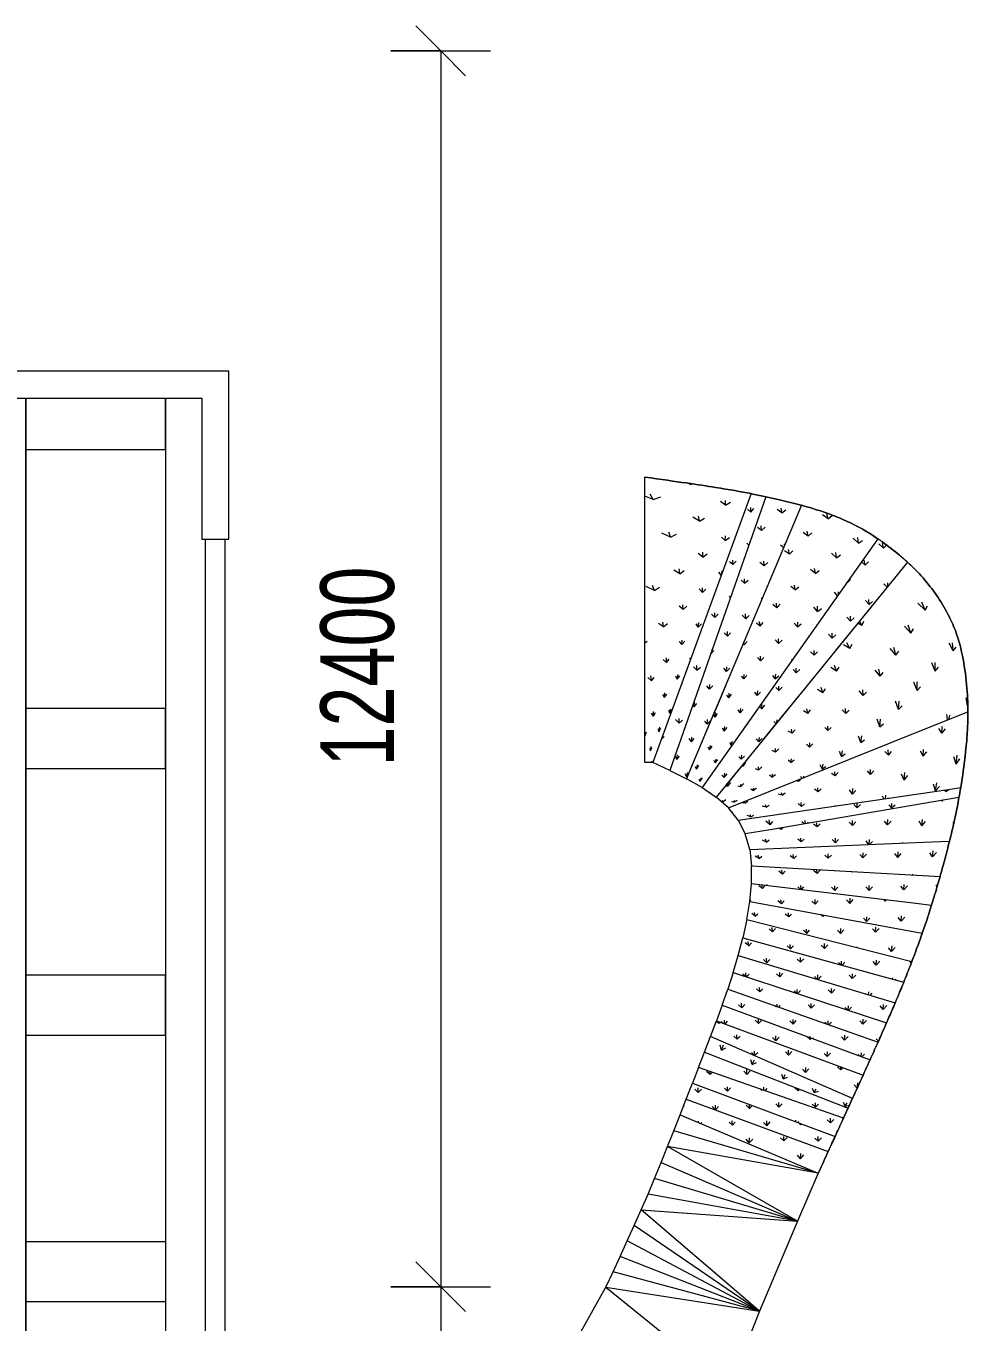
# Model space of a CAD drawing. Header units: millimetres. Extents: x 15878 to 679837, y -72324 to 391440.
# Drawn here: x 557390 to 566845, y 39402 to 52407 of the extents above; entities that cross this region are included whole.
import ezdxf

# ---------------------------------------------------------------- set-up
doc = ezdxf.new("R2010")
doc.units = ezdxf.units.MM
for name, color, linetype, lineweight in [('A-ANNO-DIMS', 211, 'Continuous', 5), ('A-ANNO-DIMS-500', 211, 'Continuous', 5), ('A-FLOR', 192, 'Continuous', 5), ('A-FLOR-PATT', 8, 'Continuous', 5), ('A-WALL', 113, 'Continuous', 5), ('Q-CASE', 31, 'Continuous', 5)]:
    doc.layers.add(name, color=color, linetype=linetype, lineweight=lineweight)
doc.styles.add('Arial', font='arial.ttf', dxfattribs={"width": 0.7, "height": 737.649701})
doc.dimstyles.new('Linear_-_1_5mm_Arial', dxfattribs={"dimscale": 304.8, "dimtxt": 750, "dimasz": 1.64042, "dimexe": 1.64042, "dimexo": 0.0625, "dimgap": 0.82021, "dimtad": 1, "dimdec": 0, "dimzin": 0, "dimdsep": 46, "dimtxsty": 'Arial', "dimblk1": 'OBLIQUE', "dimblk2": 'OBLIQUE', "dimsah": 1, "dimcen": 0.09, "dimadec": 0, "dimazin": 0, "dimtfac": 1, "dimtdec": 4, "dimtix": 1, "dimtmove": 0, "dimatfit": 3, "dimfxl": 1.64042, "dimfxlon": 1, "dimtvp": 1, "dimtolj": 1, "dimtzin": 0, "dimarcsym": 2})
doc.dimstyles.new('Linear_-_1_5mm_Arial_4', dxfattribs={"dimscale": 304.8, "dimtxt": 750, "dimasz": 1.64042, "dimexe": 1.64042, "dimexo": 0.0625, "dimgap": 0.82021, "dimtad": 1, "dimdec": 0, "dimzin": 0, "dimdsep": 46, "dimtxsty": 'Arial', "dimblk1": 'OBLIQUE', "dimblk2": 'OBLIQUE', "dimsah": 1, "dimcen": 0.09, "dimadec": 0, "dimazin": 0, "dimtfac": 1, "dimtdec": 4, "dimtix": 1, "dimtmove": 0, "dimatfit": 3, "dimfxl": 1.64042, "dimfxlon": 1, "dimtvp": 1, "dimtolj": 1, "dimtzin": 0, "dimarcsym": 2})

# ---------------------------------------------------------------- blocks, each defined once
blk = doc.blocks.new('DLN-Surface Channel-S1 - 300x150 _WD_-15637421-FOOTPRINT 1_F')
at = {"layer": 'Q-CASE'}
blk.add_line((-21540, 150), (11408, 150), dxfattribs=at)
blk = doc.blocks.new('FP_1211-FOOTPRINT 1_F')
at = {"layer": 'A-FLOR-PATT'}
for p, q in [((98642, 41566), (98644, 41568)), ((98791, 41403), (98791, 41419)), ((98811, 41394), (98822, 41406)), ((99129, 41377), (99096, 41408)), ((99129, 41377), (99127, 41421)), ((99129, 41377), (99159, 41409)), ((99299, 41201), (99268, 41236)), ((99299, 41201), (99301, 41252)), ((99299, 41201), (99333, 41239)), ((99646, 41220), (99613, 41252)), ((99646, 41220), (99646, 41266)), ((99646, 41220), (99678, 41254)), ((99812, 41040), (99782, 41076)), ((99812, 41040), (99816, 41094)), ((99812, 41040), (99848, 41081))]:
    blk.add_line(p, q, dxfattribs=at)
blk = doc.blocks.new('FP_1212-FOOTPRINT 1_F')
at = {"layer": 'A-FLOR-PATT'}
for p, q in [((98786, 41706), (98785, 41754)), ((98786, 41706), (98754, 41738)), ((98786, 41706), (98818, 41741)), ((98956, 41533), (98927, 41564)), ((98959, 41532), (98959, 41580)), ((98960, 41532), (98991, 41567)), ((99302, 41546), (99269, 41578)), ((99302, 41546), (99301, 41585)), ((99302, 41546), (99329, 41574)), ((99474, 41373), (99442, 41406)), ((99474, 41373), (99475, 41422)), ((99474, 41373), (99507, 41410)), ((99818, 41383), (99802, 41398)), ((99818, 41383), (99817, 41392)), ((99818, 41383), (99824, 41390)), ((99990, 41216), (99958, 41249)), ((99990, 41216), (99991, 41263)), ((99990, 41216), (100023, 41250))]:
    blk.add_line(p, q, dxfattribs=at)
blk = doc.blocks.new('FP_1213-FOOTPRINT 1_F')
at = {"layer": 'A-FLOR-PATT'}
for p, q in [((98905, 41885), (98871, 41916)), ((98905, 41885), (98903, 41916)), ((98905, 41885), (98926, 41908)), ((99081, 41719), (99049, 41750)), ((99081, 41719), (99080, 41764)), ((99081, 41719), (99112, 41752)), ((99423, 41728), (99412, 41739)), ((99423, 41728), (99423, 41735)), ((99423, 41728), (99428, 41733)), ((99596, 41558), (99564, 41591)), ((99596, 41558), (99597, 41606)), ((99596, 41558), (99629, 41593)), ((99764, 41412), (99765, 41429)), ((99787, 41404), (99797, 41416)), ((100113, 41400), (100082, 41433)), ((100113, 41400), (100115, 41449)), ((100113, 41400), (100147, 41436))]:
    blk.add_line(p, q, dxfattribs=at)
blk = doc.blocks.new('FP_1214-FOOTPRINT 1_F')
at = {"layer": 'A-FLOR-PATT'}
for p, q in [((99274, 41885), (99243, 41919)), ((99274, 41885), (99275, 41936)), ((99274, 41885), (99307, 41923)), ((99446, 41727), (99446, 41758)), ((99790, 41721), (99757, 41753)), ((99419, 41736), (99413, 41742)), ((99457, 41723), (99478, 41746)), ((99790, 41721), (99789, 41745)), ((99790, 41721), (99806, 41738)), ((99964, 41559), (99931, 41589)), ((99964, 41559), (99963, 41601)), ((99964, 41559), (99995, 41589))]:
    blk.add_line(p, q, dxfattribs=at)
blk = doc.blocks.new('FP_1215-FOOTPRINT 1_F')
at = {"layer": 'A-FLOR-PATT'}
for p, q in [((98995, 42398), (98971, 42417)), ((98995, 42398), (98993, 42415)), ((98995, 42398), (99007, 42410)), ((99177, 42242), (99144, 42272)), ((99177, 42242), (99174, 42284)), ((99177, 42242), (99207, 42271)), ((99354, 42077), (99321, 42108)), ((99354, 42077), (99352, 42121)), ((99354, 42077), (99384, 42108)), ((99694, 42082), (99661, 42113)), ((99694, 42082), (99694, 42129)), ((99694, 42082), (99726, 42116)), ((99864, 41906), (99833, 41940)), ((99864, 41906), (99866, 41956)), ((99864, 41906), (99898, 41943)), ((100217, 41932), (100185, 41965)), ((100217, 41932), (100219, 41961)), ((100217, 41932), (100237, 41954)), ((100382, 41748), (100352, 41783)), ((100382, 41748), (100387, 41803)), ((100382, 41748), (100389, 41756))]:
    blk.add_line(p, q, dxfattribs=at)
blk = doc.blocks.new('FP_1216-FOOTPRINT 1_F')
at = {"layer": 'A-FLOR-PATT'}
for p, q in [((99019, 42131), (99006, 42182)), ((99019, 42131), (99041, 42183)), ((99019, 42131), (99064, 42154)), ((99329, 41987), (99315, 42033)), ((99329, 41987), (99350, 42034)), ((99329, 41987), (99373, 42006)), ((99640, 41844), (99625, 41888)), ((99640, 41844), (99659, 41887)), ((99640, 41844), (99683, 41861)), ((99951, 41705), (99935, 41745)), ((99951, 41705), (99970, 41743)), ((99951, 41705), (99993, 41719)), ((100263, 41568), (100246, 41605)), ((100263, 41568), (100280, 41602)), ((100263, 41568), (100305, 41579))]:
    blk.add_line(p, q, dxfattribs=at)
blk = doc.blocks.new('FP_1217-FOOTPRINT 1_F')
at = {"layer": 'A-FLOR-PATT'}
for p, q in [((101271, 44725), (101260, 44741)), ((101271, 44725), (101301, 44747)), ((101271, 44725), (101277, 44743)), ((100381, 44562), (100382, 44609)), ((101067, 44607), (101068, 44608)), ((100381, 44562), (100348, 44596)), ((100381, 44562), (100415, 44595)), ((100725, 44561), (100698, 44592)), ((100725, 44561), (100731, 44605)), ((100725, 44561), (100762, 44592)), ((99509, 44390), (99466, 44429)), ((99509, 44390), (99497, 44443)), ((99509, 44390), (99535, 44426)), ((99849, 44401), (99828, 44420)), ((99864, 44403), (99860, 44434)), ((99886, 44407), (99895, 44419))]:
    blk.add_line(p, q, dxfattribs=at)
blk = doc.blocks.new('FP_1218-FOOTPRINT 1_F')
at = {"layer": 'A-FLOR-PATT'}
for p, q in [((98710, 47806), (98675, 47823)), ((98710, 47806), (98706, 47818)), ((98710, 47806), (98730, 47815)), ((98335, 47657), (98250, 47688)), ((98335, 47657), (98305, 47708)), ((98335, 47657), (98412, 47684)), ((99062, 47599), (99009, 47636)), ((99062, 47599), (99060, 47646)), ((99062, 47599), (99110, 47628)), ((98799, 47438), (98734, 47477)), ((98799, 47438), (98791, 47487)), ((98799, 47438), (98850, 47469)), ((98510, 47278), (98421, 47319)), ((98510, 47278), (98492, 47327)), ((98510, 47278), (98568, 47308)), ((99058, 47243), (99019, 47279)), ((99058, 47243), (99061, 47290)), ((99058, 47243), (99100, 47274)), ((98834, 47078), (98787, 47114)), ((98834, 47078), (98832, 47126)), ((98834, 47078), (98877, 47109)), ((98602, 46911), (98594, 46959)), ((98602, 46911), (98542, 46948)), ((98602, 46911), (98647, 46942)), ((99018, 46897), (98993, 46927)), ((99024, 46913), (99027, 46940)), ((98347, 46744), (98265, 46784)), ((98347, 46744), (98329, 46793)), ((98347, 46744), (98397, 46775)), ((98828, 46724), (98795, 46758)), ((98828, 46724), (98831, 46771)), ((98828, 46724), (98864, 46756)), ((98635, 46552), (98595, 46586)), ((98635, 46552), (98633, 46599)), ((98635, 46552), (98671, 46585)), ((98439, 46377), (98388, 46413)), ((98439, 46377), (98431, 46425)), ((98439, 46377), (98477, 46410)), ((98787, 46376), (98765, 46408)), ((98787, 46376), (98794, 46422)), ((98787, 46376), (98818, 46409)), ((98250, 46216), (98273, 46235)), ((98623, 46200), (98597, 46232)), ((98623, 46200), (98627, 46246)), ((98623, 46200), (98653, 46233)), ((98467, 46020), (98436, 46052)), ((98467, 46020), (98467, 46067)), ((98467, 46020), (98496, 46054)), ((98710, 46052), (98704, 46064)), ((98319, 45837), (98280, 45870)), ((98319, 45837), (98312, 45885)), ((98319, 45837), (98346, 45871)), ((98576, 45853), (98561, 45884)), ((98576, 45853), (98584, 45899)), ((98576, 45853), (98602, 45887)), ((98448, 45669), (98431, 45700)), ((98448, 45669), (98453, 45716)), ((98448, 45669), (98471, 45704)), ((98338, 45481), (98339, 45528)), ((98500, 45512), (98494, 45541)), ((98500, 45512), (98512, 45557)), ((98500, 45512), (98522, 45547)), ((98338, 45481), (98319, 45512)), ((98338, 45481), (98357, 45517)), ((98254, 45288), (98250, 45330)), ((98254, 45288), (98250, 45295)), ((98254, 45288), (98267, 45325)), ((98392, 45325), (98387, 45354)), ((98392, 45325), (98402, 45370)), ((98392, 45325), (98411, 45360)), ((98307, 45133), (98303, 45161)), ((98307, 45133), (98314, 45179)), ((98307, 45133), (98321, 45169)), ((98317, 45018), (98320, 45031)), ((98321, 45018), (98323, 45022))]:
    blk.add_line(p, q, dxfattribs=at)
blk = doc.blocks.new('FP_1219-FOOTPRINT 1_F')
at = {"layer": 'A-FLOR-PATT'}
for p, q in [((99313, 47530), (99281, 47558)), ((99313, 47530), (99314, 47575)), ((99313, 47530), (99346, 47566)), ((99296, 47198), (99275, 47217)), ((99307, 47231), (99307, 47233)), ((99133, 47002), (99100, 47032)), ((99133, 47002), (99133, 47048)), ((99133, 47002), (99166, 47036)), ((99111, 46671), (99097, 46684)), ((98954, 46472), (98920, 46505)), ((98954, 46472), (98954, 46519)), ((98954, 46472), (98987, 46506)), ((98926, 46144), (98920, 46150)), ((98774, 45942), (98740, 45977)), ((98774, 45942), (98774, 45990)), ((98774, 45942), (98808, 45974)), ((98617, 45797), (98626, 45804)), ((98596, 45410), (98560, 45448)), ((98596, 45410), (98595, 45459)), ((98596, 45410), (98630, 45441)), ((98420, 45255), (98446, 45278))]:
    blk.add_line(p, q, dxfattribs=at)
blk = doc.blocks.new('FP_1220-FOOTPRINT 1_F')
at = {"layer": 'A-FLOR-PATT'}
for p, q in [((99626, 47521), (99578, 47555)), ((99626, 47521), (99620, 47568)), ((99626, 47521), (99667, 47553)), ((99420, 47345), (99380, 47376)), ((99420, 47345), (99417, 47391)), ((99420, 47345), (99457, 47378)), ((99653, 47197), (99653, 47210)), ((99643, 47173), (99613, 47198)), ((99448, 46990), (99405, 47024)), ((99448, 46990), (99444, 47037)), ((99448, 46990), (99486, 47023)), ((99252, 46815), (99216, 46847)), ((99252, 46815), (99250, 46861)), ((99252, 46815), (99287, 46848)), ((99428, 46660), (99420, 46668)), ((99263, 46460), (99226, 46494)), ((99263, 46460), (99262, 46507)), ((99263, 46460), (99299, 46492)), ((99079, 46284), (99047, 46317)), ((99079, 46284), (99079, 46331)), ((99079, 46284), (99112, 46317)), ((98914, 46106), (98913, 46107)), ((98914, 46106), (98944, 46140)), ((98914, 46106), (98914, 46109)), ((99072, 45930), (99042, 45963)), ((99072, 45930), (99074, 45977)), ((99072, 45930), (99105, 45962)), ((98901, 45754), (98874, 45787)), ((98901, 45754), (98904, 45801)), ((98901, 45754), (98932, 45787)), ((98746, 45576), (98733, 45593)), ((98746, 45576), (98748, 45623)), ((98746, 45576), (98774, 45610)), ((98875, 45400), (98851, 45433)), ((98875, 45400), (98880, 45447)), ((98875, 45400), (98905, 45433)), ((98718, 45224), (98722, 45271)), ((98718, 45224), (98696, 45257)), ((98718, 45224), (98746, 45257)), ((98573, 45047), (98554, 45079)), ((98573, 45047), (98578, 45093)), ((98573, 45047), (98600, 45080)), ((98672, 44871), (98654, 44904)), ((98672, 44871), (98679, 44918)), ((98672, 44871), (98680, 44880))]:
    blk.add_line(p, q, dxfattribs=at)
blk = doc.blocks.new('FP_1221-FOOTPRINT 1_F')
at = {"layer": 'A-FLOR-PATT'}
for p, q in [((99037, 42399), (99018, 42418)), ((99051, 42394), (99050, 42433)), ((99057, 42392), (99082, 42420)), ((99392, 42398), (99359, 42431)), ((99392, 42398), (99391, 42446)), ((99392, 42398), (99424, 42433)), ((99566, 42225), (99565, 42273)), ((99566, 42225), (99533, 42258)), ((99566, 42225), (99598, 42260)), ((99910, 42237), (99881, 42266)), ((99910, 42237), (99910, 42255)), ((99910, 42237), (99923, 42251)), ((100082, 42066), (100050, 42098)), ((100082, 42066), (100083, 42113)), ((100082, 42066), (100115, 42100))]:
    blk.add_line(p, q, dxfattribs=at)
blk = doc.blocks.new('FP_1222-FOOTPRINT 1_F')
at = {"layer": 'A-FLOR-PATT'}
for p, q in [((99223, 42555), (99190, 42587)), ((99223, 42555), (99221, 42601)), ((99223, 42555), (99253, 42588)), ((99564, 42564), (99548, 42580)), ((99564, 42564), (99564, 42574)), ((99564, 42564), (99571, 42572)), ((99738, 42393), (99706, 42425)), ((99738, 42393), (99738, 42440)), ((99738, 42393), (99770, 42427)), ((99909, 42256), (99910, 42267)), ((100256, 42232), (100257, 42280)), ((100256, 42232), (100290, 42267)), ((99935, 42246), (99942, 42254)), ((100256, 42232), (100224, 42264)), ((100407, 42071), (100391, 42088)), ((100423, 42066), (100425, 42104)), ((100430, 42063), (100457, 42091))]:
    blk.add_line(p, q, dxfattribs=at)
blk = doc.blocks.new('FP_1223-FOOTPRINT 1_F')
at = {"layer": 'A-FLOR-PATT'}
for p, q in [((99094, 42740), (99098, 42744)), ((99404, 42715), (99371, 42746)), ((99404, 42715), (99402, 42760)), ((99404, 42715), (99434, 42747)), ((99579, 42569), (99578, 42591)), ((99596, 42563), (99610, 42578)), ((99921, 42552), (99889, 42585)), ((99921, 42552), (99921, 42600)), ((99921, 42552), (99954, 42587)), ((100077, 42393), (100060, 42411)), ((100091, 42388), (100092, 42426)), ((100098, 42386), (100124, 42413)), ((100440, 42391), (100409, 42425)), ((100440, 42391), (100443, 42441)), ((100440, 42391), (100475, 42428)), ((100598, 42219), (100574, 42246)), ((100606, 42236), (100608, 42262))]:
    blk.add_line(p, q, dxfattribs=at)
blk = doc.blocks.new('FP_1224-FOOTPRINT 1_F')
at = {"layer": 'A-FLOR-PATT'}
for p, q in [((99262, 42869), (99235, 42894)), ((99268, 42866), (99265, 42907)), ((99271, 42865), (99297, 42894)), ((99606, 42866), (99572, 42897)), ((99606, 42866), (99604, 42911)), ((99606, 42866), (99636, 42899)), ((99773, 42701), (99748, 42726)), ((99780, 42699), (99780, 42741)), ((99783, 42697), (99812, 42728)), ((100124, 42703), (100092, 42736)), ((100124, 42703), (100125, 42751)), ((100124, 42703), (100157, 42738)), ((100285, 42533), (100261, 42559)), ((100292, 42531), (100294, 42575)), ((100295, 42529), (100326, 42562)), ((100643, 42540), (100612, 42574)), ((100643, 42540), (100646, 42590)), ((100643, 42540), (100679, 42578))]:
    blk.add_line(p, q, dxfattribs=at)
blk = doc.blocks.new('FP_1225-FOOTPRINT 1_F')
at = {"layer": 'A-FLOR-PATT'}
for p, q in [((99293, 43176), (99259, 43207)), ((99293, 43176), (99289, 43220)), ((99293, 43176), (99322, 43207)), ((99474, 43007), (99472, 43053)), ((99814, 43013), (99812, 43059)), ((99474, 43007), (99441, 43039)), ((99474, 43007), (99504, 43040)), ((99814, 43013), (99781, 43045)), ((99814, 43013), (99845, 43046)), ((99982, 42840), (99954, 42870)), ((99986, 42839), (99987, 42886)), ((99988, 42838), (100019, 42872)), ((100333, 42849), (100301, 42882)), ((100333, 42849), (100334, 42897)), ((100333, 42849), (100367, 42884)), ((100470, 42692), (100465, 42699)), ((100497, 42684), (100500, 42716)), ((100511, 42680), (100531, 42702))]:
    blk.add_line(p, q, dxfattribs=at)
blk = doc.blocks.new('FP_1226-FOOTPRINT 1_F')
at = {"layer": 'A-FLOR-PATT'}
for p, q in [((99533, 43317), (99499, 43348)), ((99533, 43317), (99530, 43363)), ((99533, 43317), (99563, 43350)), ((99712, 43146), (99679, 43178)), ((99712, 43146), (99710, 43192)), ((99712, 43146), (99743, 43179)), ((100054, 43152), (100022, 43185)), ((100054, 43152), (100054, 43200)), ((100054, 43152), (100087, 43187)), ((100218, 42987), (100194, 43011)), ((100226, 42985), (100226, 43025)), ((100230, 42983), (100258, 43012)), ((100573, 42985), (100541, 43019)), ((100573, 42985), (100575, 43035)), ((100573, 42985), (100608, 43022)), ((100928, 43004), (100911, 43024)), ((100929, 43006), (100930, 43019)), ((100738, 42843), (100739, 42857)), ((100763, 42836), (100771, 42844))]:
    blk.add_line(p, q, dxfattribs=at)
blk = doc.blocks.new('FP_1227-FOOTPRINT 1_F')
at = {"layer": 'A-FLOR-PATT'}
for p, q in [((99359, 43474), (99323, 43502)), ((99359, 43474), (99352, 43512)), ((99359, 43474), (99386, 43500)), ((99695, 43467), (99660, 43496)), ((99695, 43467), (99691, 43508)), ((99695, 43467), (99724, 43496)), ((100040, 43471), (100015, 43492)), ((100040, 43471), (100039, 43488)), ((100040, 43471), (100053, 43485)), ((99875, 43302), (99842, 43334)), ((99875, 43302), (99873, 43346)), ((99875, 43302), (99905, 43333)), ((100216, 43302), (100184, 43335)), ((100216, 43302), (100217, 43350)), ((100216, 43302), (100249, 43337)), ((100566, 43315), (100534, 43348)), ((100566, 43315), (100568, 43364)), ((100566, 43315), (100601, 43351)), ((100383, 43158), (100383, 43166)), ((100414, 43150), (100414, 43151)), ((100726, 43121), (100697, 43158)), ((100726, 43121), (100732, 43176)), ((100726, 43121), (100763, 43161))]:
    blk.add_line(p, q, dxfattribs=at)
blk = doc.blocks.new('FP_1228-FOOTPRINT 1_F')
at = {"layer": 'A-FLOR-PATT'}
for p, q in [((99431, 43754), (99394, 43781)), ((99431, 43754), (99425, 43792)), ((99431, 43754), (99459, 43783)), ((99309, 43629), (99315, 43636)), ((99622, 43599), (99587, 43629)), ((99622, 43599), (99617, 43640)), ((99622, 43599), (99650, 43628)), ((99961, 43596), (99928, 43627)), ((99961, 43596), (99959, 43641)), ((99961, 43596), (99992, 43628)), ((100308, 43603), (100276, 43638)), ((100308, 43603), (100310, 43656)), ((100308, 43603), (100343, 43642)), ((100664, 43627), (100653, 43643)), ((100664, 43627), (100666, 43641)), ((100664, 43627), (100675, 43640)), ((100475, 43420), (100445, 43455)), ((100475, 43420), (100478, 43470)), ((100475, 43420), (100510, 43456)), ((100823, 43426), (100793, 43462)), ((100823, 43426), (100828, 43478)), ((100823, 43426), (100859, 43464))]:
    blk.add_line(p, q, dxfattribs=at)
blk = doc.blocks.new('FP_1229-FOOTPRINT 1_F')
at = {"layer": 'A-FLOR-PATT'}
for p, q in [((99631, 43897), (99594, 43925)), ((99631, 43897), (99625, 43937)), ((99631, 43897), (99659, 43926)), ((99979, 43903), (99943, 43933)), ((99979, 43903), (99976, 43942)), ((99979, 43903), (100009, 43936)), ((100331, 43915), (100324, 43922)), ((100331, 43915), (100331, 43922)), ((100331, 43915), (100336, 43921)), ((99480, 43785), (99479, 43792)), ((99816, 43744), (99785, 43771)), ((99819, 43744), (99815, 43783)), ((99822, 43744), (99848, 43770)), ((100158, 43734), (100125, 43766)), ((100158, 43734), (100157, 43780)), ((100158, 43734), (100189, 43766)), ((100501, 43733), (100470, 43768)), ((100501, 43733), (100503, 43783)), ((100501, 43733), (100535, 43769)), ((100849, 43738), (100820, 43776)), ((100849, 43738), (100855, 43793)), ((100849, 43738), (100886, 43778)), ((101188, 43771), (101175, 43790))]:
    blk.add_line(p, q, dxfattribs=at)
blk = doc.blocks.new('FP_1230-FOOTPRINT 1_F')
at = {"layer": 'A-FLOR-PATT'}
for p, q in [((99745, 44055), (99739, 44093)), ((100092, 44057), (100090, 44100)), ((100092, 44057), (100123, 44088)), ((100440, 44060), (100408, 44094)), ((100440, 44060), (100441, 44109)), ((100440, 44060), (100474, 44096)), ((100789, 44064), (100759, 44103)), ((100789, 44064), (100793, 44120)), ((100789, 44064), (100825, 44104)), ((101138, 44070), (101111, 44112)), ((101138, 44070), (101146, 44131)), ((101138, 44070), (101177, 44114)), ((99398, 44054), (99359, 44076)), ((99398, 44054), (99389, 44086)), ((99398, 44054), (99424, 44077)), ((99745, 44055), (99708, 44081)), ((99745, 44055), (99773, 44082)), ((100092, 44057), (100058, 44087)), ((100602, 43906), (100602, 43911)), ((100939, 43887), (100941, 43898))]:
    blk.add_line(p, q, dxfattribs=at)
blk = doc.blocks.new('FP_1231-FOOTPRINT 1_F')
at = {"layer": 'A-FLOR-PATT'}
for p, q in [((101234, 44628), (101230, 44634)), ((101234, 44628), (101240, 44636)), ((101234, 44628), (101235, 44635)), ((99618, 44345), (99595, 44357)), ((99618, 44345), (99615, 44360)), ((99618, 44345), (99638, 44364)), ((99980, 44372), (99943, 44398)), ((99980, 44372), (99976, 44412)), ((99980, 44372), (100011, 44403)), ((100336, 44386), (100302, 44419)), ((100336, 44386), (100336, 44434)), ((100336, 44386), (100369, 44422)), ((100686, 44390), (100656, 44429)), ((100686, 44390), (100690, 44445)), ((100686, 44390), (100722, 44429)), ((101031, 44382), (101004, 44427)), ((101031, 44382), (101038, 44445)), ((101031, 44382), (101068, 44426)), ((101352, 44399), (101345, 44414)), ((99471, 44218), (99431, 44238)), ((99471, 44218), (99462, 44247)), ((99471, 44218), (99498, 44240)), ((99821, 44221), (99785, 44247)), ((99821, 44221), (99816, 44258)), ((99821, 44221), (99850, 44248)), ((100164, 44211), (100132, 44245)), ((100164, 44211), (100164, 44257)), ((100164, 44211), (100196, 44243)), ((100497, 44194), (100472, 44230)), ((100501, 44194), (100505, 44244)), ((100507, 44194), (100535, 44225)), ((100838, 44208), (100839, 44216))]:
    blk.add_line(p, q, dxfattribs=at)
blk = doc.blocks.new('FP_1232-FOOTPRINT 1_F')
at = {"layer": 'A-FLOR-PATT'}
for p, q in [((100092, 47463), (100035, 47502)), ((100092, 47463), (100079, 47513)), ((100092, 47463), (100132, 47494)), ((99890, 47289), (99839, 47324)), ((99890, 47289), (99879, 47338)), ((99890, 47289), (99927, 47323)), ((100394, 47219), (100343, 47268)), ((100394, 47219), (100388, 47273)), ((100394, 47219), (100436, 47246)), ((99703, 47108), (99652, 47141)), ((99703, 47108), (99692, 47155)), ((99703, 47108), (99737, 47142)), ((100175, 47072), (100124, 47116)), ((100175, 47072), (100168, 47124)), ((100175, 47072), (100216, 47100)), ((99551, 46952), (99556, 46958)), ((99963, 46914), (99912, 46955)), ((99963, 46914), (99955, 46965)), ((99963, 46914), (100002, 46945)), ((99760, 46748), (99716, 46783)), ((99760, 46748), (99754, 46796)), ((99760, 46748), (99797, 46780)), ((100184, 46690), (100154, 46725)), ((100195, 46706), (100195, 46730)), ((99576, 46570), (99537, 46602)), ((99576, 46570), (99571, 46617)), ((99576, 46570), (99609, 46604)), ((99984, 46533), (99946, 46576)), ((99984, 46533), (99984, 46584)), ((99984, 46533), (100023, 46561)), ((99407, 46385), (99403, 46431)), ((99407, 46385), (99371, 46415)), ((99407, 46385), (99437, 46421)), ((99784, 46377), (99748, 46415)), ((99784, 46377), (99785, 46426)), ((99784, 46377), (99821, 46407)), ((99248, 46196), (99237, 46206)), ((99248, 46196), (99245, 46227)), ((99248, 46196), (99277, 46232)), ((99593, 46211), (99558, 46247)), ((99593, 46211), (99593, 46259)), ((99593, 46211), (99628, 46243)), ((99412, 46037), (99381, 46069)), ((99412, 46037), (99413, 46084)), ((99412, 46037), (99445, 46071)), ((99728, 46045), (99724, 46051)), ((99246, 45855), (99220, 45884)), ((99246, 45855), (99248, 45900)), ((99246, 45855), (99276, 45890)), ((99559, 45856), (99534, 45891)), ((99559, 45856), (99566, 45903)), ((99559, 45856), (99594, 45886)), ((99095, 45666), (99073, 45693)), ((99095, 45666), (99098, 45711)), ((99095, 45666), (99122, 45702)), ((99377, 45690), (99355, 45722)), ((99377, 45690), (99385, 45736)), ((99377, 45690), (99410, 45722)), ((99206, 45515), (99187, 45545)), ((99206, 45515), (99214, 45560)), ((99206, 45515), (99237, 45549)), ((98956, 45473), (98939, 45496)), ((98956, 45473), (98960, 45517)), ((98956, 45473), (98981, 45509)), ((99047, 45333), (99030, 45360)), ((99047, 45333), (99055, 45377)), ((99047, 45333), (99076, 45368)), ((98900, 45145), (98888, 45170)), ((98900, 45145), (98910, 45188)), ((98900, 45145), (98926, 45181)), ((99118, 45188), (99107, 45216)), ((99118, 45188), (99132, 45231)), ((99118, 45188), (99134, 45204)), ((98955, 45012), (98946, 45036)), ((98955, 45012), (98970, 45053)), ((98955, 45012), (98985, 45045)), ((98768, 44951), (98759, 44974)), ((98768, 44951), (98778, 44993)), ((98768, 44951), (98792, 44987)), ((98803, 44827), (98818, 44868)), ((98803, 44827), (98798, 44850)), ((98803, 44827), (98830, 44862))]:
    blk.add_line(p, q, dxfattribs=at)
blk = doc.blocks.new('FP_1233-FOOTPRINT 1_F')
at = {"layer": 'A-FLOR-PATT'}
for p, q in [((100646, 47169), (100598, 47212)), ((100646, 47169), (100636, 47222)), ((100646, 47169), (100680, 47200)), ((100461, 46996), (100424, 47029)), ((100461, 46996), (100453, 47048)), ((100461, 46996), (100495, 47029)), ((100841, 46971), (100840, 46972)), ((100280, 46819), (100277, 46822)), ((100280, 46819), (100279, 46825)), ((100280, 46819), (100314, 46853)), ((100690, 46785), (100688, 46819)), ((100682, 46776), (100651, 46810)), ((100502, 46603), (100464, 46644)), ((100502, 46603), (100500, 46654)), ((100502, 46603), (100537, 46634)), ((100316, 46436), (100278, 46476)), ((100316, 46436), (100314, 46486)), ((100316, 46436), (100351, 46468)), ((100132, 46266), (100095, 46304)), ((100132, 46266), (100130, 46316)), ((100132, 46266), (100166, 46298)), ((99950, 46094), (99915, 46129)), ((99950, 46094), (99949, 46142)), ((99950, 46094), (99984, 46126)), ((99771, 45918), (99738, 45951)), ((99771, 45918), (99771, 45965)), ((99771, 45918), (99805, 45951)), ((99596, 45739), (99596, 45784)), ((99596, 45739), (99564, 45769)), ((99596, 45739), (99628, 45773)), ((99424, 45556), (99400, 45580)), ((99424, 45556), (99426, 45601)), ((99424, 45556), (99456, 45591)), ((99727, 45602), (99726, 45603)), ((99255, 45371), (99286, 45406)), ((99567, 45407), (99546, 45430)), ((99575, 45416), (99578, 45444)), ((99255, 45371), (99253, 45373)), ((99255, 45371), (99255, 45376)), ((99395, 45226), (99400, 45269)), ((99395, 45226), (99428, 45259)), ((99395, 45226), (99369, 45253)), ((99219, 45049), (99195, 45074)), ((99219, 45049), (99225, 45090)), ((99219, 45049), (99251, 45082)), ((99046, 44868), (99024, 44891)), ((99046, 44868), (99053, 44909)), ((99046, 44868), (99078, 44902)), ((98903, 44715), (98907, 44719))]:
    blk.add_line(p, q, dxfattribs=at)
blk = doc.blocks.new('FP_1234-FOOTPRINT 1_F')
at = {"layer": 'A-FLOR-PATT'}
for p, q in [((101232, 45312), (101200, 45358)), ((101232, 45312), (101234, 45377)), ((101232, 45312), (101267, 45356)), ((100695, 45091), (100694, 45143)), ((100695, 45091), (100728, 45129)), ((101045, 45082), (101016, 45130)), ((101045, 45082), (101049, 45146)), ((100695, 45091), (100661, 45126)), ((101045, 45082), (101080, 45125)), ((101374, 45000), (101353, 45074)), ((101374, 45000), (101386, 45091)), ((101374, 45000), (101413, 45054)), ((100160, 44884), (100124, 44906)), ((100160, 44884), (100157, 44922)), ((100160, 44884), (100192, 44915)), ((100516, 44896), (100484, 44933)), ((100516, 44896), (100517, 44948)), ((100516, 44896), (100550, 44933)), ((100852, 44840), (100827, 44900)), ((100852, 44840), (100860, 44915)), ((100852, 44840), (100889, 44886)), ((99792, 44828), (99773, 44835)), ((99792, 44828), (99789, 44842)), ((99792, 44828), (99819, 44853)), ((99991, 44724), (99955, 44750)), ((99991, 44724), (99988, 44763)), ((99991, 44724), (100022, 44754)), ((100335, 44700), (100305, 44743)), ((100335, 44700), (100338, 44756)), ((101169, 44732), (101149, 44800)), ((101169, 44732), (101181, 44813)), ((101169, 44732), (101207, 44777)), ((99255, 44608), (99213, 44611)), ((99255, 44608), (99247, 44625)), ((99255, 44608), (99285, 44630)), ((99629, 44688), (99590, 44700)), ((99629, 44688), (99623, 44714)), ((99629, 44688), (99659, 44713)), ((99823, 44577), (99821, 44614)), ((100335, 44700), (100369, 44735)), ((100650, 44652), (100637, 44679)), ((100665, 44654), (100669, 44690)), ((100691, 44658), (100697, 44663)), ((99125, 44521), (99129, 44523)), ((99316, 44473), (99277, 44484)), ((99316, 44473), (99308, 44492)), ((99316, 44473), (99344, 44488)), ((99469, 44568), (99430, 44580)), ((99469, 44568), (99463, 44592)), ((99469, 44568), (99499, 44589)), ((99823, 44577), (99789, 44604)), ((99823, 44577), (99854, 44602)), ((100130, 44576), (100130, 44576)), ((100162, 44580), (100162, 44585))]:
    blk.add_line(p, q, dxfattribs=at)
blk = doc.blocks.new('FP_1235-FOOTPRINT 1_F')
at = {"layer": 'A-FLOR-PATT'}
for p, q in [((101063, 46546), (100991, 46616)), ((101063, 46546), (101030, 46627)), ((101063, 46546), (101088, 46589)), ((100428, 46392), (100404, 46434)), ((100428, 46392), (100450, 46436)), ((100428, 46392), (100389, 46415)), ((100921, 46316), (100857, 46385)), ((100921, 46316), (100894, 46395)), ((100921, 46316), (100948, 46359)), ((100307, 46160), (100243, 46199)), ((100307, 46160), (100278, 46219)), ((100307, 46160), (100330, 46203)), ((100771, 46093), (100750, 46171)), ((101344, 46136), (101306, 46214)), ((101344, 46136), (101340, 46219)), ((101344, 46136), (101377, 46174)), ((100771, 46093), (100713, 46160)), ((100771, 46093), (100800, 46134)), ((100176, 45934), (100119, 45971)), ((100176, 45934), (100153, 45990)), ((100176, 45934), (100202, 45975)), ((100612, 45883), (100561, 45943)), ((100612, 45883), (100598, 45953)), ((100612, 45883), (100643, 45921)), ((101165, 45935), (101130, 46016)), ((101165, 45935), (101164, 46020)), ((101165, 45935), (101199, 45973)), ((100983, 45738), (100950, 45823)), ((100983, 45738), (100984, 45825)), ((100036, 45716), (99985, 45749)), ((100036, 45716), (100019, 45768)), ((100036, 45716), (100063, 45756)), ((100443, 45689), (100401, 45736)), ((100443, 45689), (100437, 45747)), ((100443, 45689), (100475, 45724)), ((100983, 45738), (101018, 45775)), ((101490, 45587), (101476, 45665)), ((99887, 45508), (99842, 45536)), ((99887, 45508), (99875, 45555)), ((99887, 45508), (99915, 45547)), ((100267, 45508), (100232, 45545)), ((100267, 45508), (100266, 45558)), ((100267, 45508), (100300, 45541)), ((100798, 45549), (100768, 45633)), ((100798, 45549), (100802, 45634)), ((100798, 45549), (100833, 45584)), ((101493, 45564), (101495, 45573)), ((101493, 45564), (101495, 45566)), ((100610, 45374), (100583, 45451)), ((100610, 45374), (100616, 45452)), ((100610, 45374), (100645, 45406)), ((101290, 45444), (101280, 45498)), ((101303, 45449), (101311, 45493)), ((99729, 45310), (99690, 45331)), ((99729, 45310), (99723, 45352)), ((99729, 45310), (99759, 45346)), ((100086, 45337), (100056, 45367)), ((100086, 45337), (100089, 45381)), ((100086, 45337), (100120, 45368)), ((100418, 45217), (100394, 45282)), ((100418, 45217), (100427, 45284)), ((99563, 45120), (99530, 45137)), ((99563, 45120), (99562, 45158)), ((99563, 45120), (99595, 45155)), ((99902, 45172), (99874, 45200)), ((99902, 45172), (99907, 45214)), ((99902, 45172), (99937, 45203)), ((100224, 45078), (100203, 45129)), ((100224, 45078), (100235, 45133)), ((100418, 45217), (100454, 45245)), ((99237, 44979), (99265, 45018)), ((99237, 44979), (99237, 45000)), ((99716, 45016), (99690, 45040)), ((99716, 45016), (99722, 45054)), ((99716, 45016), (99751, 45045)), ((100030, 44955), (100042, 44999)), ((100224, 45078), (100261, 45103)), ((99237, 44979), (99221, 44981)), ((99391, 44941), (99362, 44952)), ((99391, 44941), (99424, 44974)), ((99391, 44941), (99393, 44973)), ((99527, 44870), (99503, 44889)), ((99527, 44870), (99535, 44903)), ((99527, 44870), (99563, 44896)), ((99828, 44857), (99816, 44875)), ((99842, 44862), (99848, 44881)), ((100030, 44955), (100010, 44994)), ((100030, 44955), (100066, 44977)), ((99084, 44780), (99061, 44777)), ((99084, 44780), (99113, 44817)), ((99084, 44780), (99088, 44804)), ((99212, 44774), (99188, 44778)), ((99212, 44774), (99246, 44805)), ((99212, 44774), (99218, 44799)), ((99336, 44737), (99313, 44749)), ((99336, 44737), (99345, 44763)), ((99336, 44737), (99372, 44760)), ((99028, 44619), (99027, 44619)), ((99028, 44619), (99063, 44647)), ((99028, 44619), (99037, 44637)), ((99144, 44619), (99122, 44622)), ((99144, 44619), (99180, 44640)), ((99144, 44619), (99154, 44637))]:
    blk.add_line(p, q, dxfattribs=at)
blk = doc.blocks.new('DIMBLOCK111-FOOTPRINT 1_F')
at = {"layer": 'A-ANNO-DIMS-500'}
for p, q in [((561552, 52157), (561302, 52407)), ((561052, 52157), (562052, 52157)), ((561552, 52157), (561052, 52157)), ((561552, 52157), (561552, 39757)), ((561552, 52157), (561802, 51907)), ((561552, 39757), (561302, 40007)), ((561052, 39757), (562052, 39757)), ((561552, 39757), (561052, 39757)), ((561552, 39757), (561802, 39507))]:
    blk.add_line(p, q, dxfattribs=at)
at = {"layer": 'A-ANNO-DIMS-500', "color": 0, "insert": (560345, 44977), "char_height": 737.6, "width": 2353.85, "attachment_point": 1, "rotation": 90, "line_spacing_factor": 0.938532, "style": 'Arial'}
blk.add_mtext('12400', dxfattribs=at)
blk = doc.blocks.new('_Oblique')
at = {"color": 0, "linetype": 'ByBlock', "lineweight": -2}
blk.add_line((-0.5, -0.5), (0.5, 0.5), dxfattribs=at)
blk = doc.blocks.new('DIMBLOCK112-FOOTPRINT 1_F')
at = {"layer": 'A-ANNO-DIMS-500'}
for p, q in [((561552, 39757), (561302, 40007)), ((561052, 39757), (562052, 39757)), ((561552, 39757), (561052, 39757)), ((561552, 39757), (561552, 34332)), ((561552, 39757), (561802, 39507)), ((561552, 34332), (561302, 34582)), ((561052, 34332), (562052, 34332)), ((561552, 34332), (561052, 34332)), ((561552, 34332), (561802, 34082))]:
    blk.add_line(p, q, dxfattribs=at)
at = {"layer": 'A-ANNO-DIMS-500', "color": 0, "insert": (560345, 36260), "char_height": 737.6, "width": 1883.08, "attachment_point": 1, "rotation": 90, "line_spacing_factor": 0.938532, "style": 'Arial'}
blk.add_mtext('5425', dxfattribs=at)

msp = doc.modelspace()

# ---------------------------------------------------------------- linework, layer by layer
at = {"layer": 'A-FLOR', "lineweight": 13}
for p, q in [((559424.5, 48942.7), (556674.5, 48942.7)), ((559424.5, 47257.7), (559424.5, 48942.7)), ((556404.5, 48672.7), (559154.5, 48672.7)), ((559154.5, 48672.7), (559154.5, 47257.7)), ((559154.5, 47257.7), (559424.5, 47257.7))]:
    msp.add_line(p, q, dxfattribs=at)
at = {"layer": 'A-FLOR'}
for p, q in [((557389.5, 23740.5), (557389.5, 48672.7)), ((558789.5, 48672.7), (558789.5, 31607.5)), ((558789.5, 48157.7), (558789.5, 48672.7)), ((557389.5, 48157.7), (558789.5, 48157.7)), ((563599.7, 45016.1), (563599.7, 47880.6)), ((564666.5, 47714.4), (563682.4, 45016.1)), ((564816.6, 47683.8), (563852.9, 44936.4)), ((565172.2, 47597.3), (564060.6, 44953.6)), ((559389.5, 32657.5), (559389.5, 47257.7)), ((565939, 47262.7), (564174.8, 44765.6)), ((566237.4, 47027.5), (564412.3, 44786.3)), ((565876, 46583.7), (565514.8, 46140.1)), ((564438.1, 45851.5), (564396.4, 45752.2)), ((564396.2, 45751.7), (564312.3, 45552.2)), ((565153.4, 45696.4), (565035, 45551)), ((558789.5, 45557.5), (557389.5, 45557.5)), ((558789.5, 44957.5), (558789.5, 45557.5)), ((564311.8, 45551), (564062.9, 44959.2)), ((565034.4, 45550.3), (564795.2, 45256.5)), ((566466.1, 45374.6), (566843, 45526)), ((564439.5, 44560.8), (566466.1, 45374.6)), ((563682.4, 45016.1), (563599.7, 45016.1)), ((563852.9, 44936.4), (563682.4, 45016.1)), ((564600.6, 45017.6), (564414.7, 44789.2)), ((557389.5, 44957.5), (558789.5, 44957.5)), ((563852.9, 44936.4), (564018.6, 44853.9)), ((564060.6, 44953.6), (564018.6, 44853.9)), ((564174.8, 44765.6), (564018.6, 44853.9)), ((564174.8, 44765.6), (564316.7, 44668.9)), ((564412.3, 44786.3), (564316.7, 44668.9)), ((564538.5, 44438.6), (566645.1, 44746.6)), ((566645.1, 44746.6), (566771.1, 44765.1)), ((564439.5, 44560.8), (564316.7, 44668.9)), ((566753.7, 44664.8), (564858.4, 44342)), ((564538.5, 44438.6), (564439.5, 44560.8)), ((564538.5, 44438.6), (564609.4, 44299.6)), ((565622.9, 44472.2), (565542.2, 44458.5)), ((564858.4, 44342), (564609.4, 44299.6)), ((564653.1, 44145.4), (564609.4, 44299.6)), ((564653.1, 44145.4), (566476.9, 44220.3)), ((566476.9, 44220.3), (566658.6, 44227.8)), ((564653.1, 44145.4), (564673, 43979.1)), ((564672.7, 43803.9), (564673, 43979.1)), ((564673, 43979.1), (566563.9, 43872.1)), ((564655.5, 43623.3), (564672.7, 43803.9)), ((564672.7, 43803.9), (566320.2, 43604.9)), ((564625, 43440.3), (564655.5, 43623.3)), ((564655.5, 43623.3), (566385.1, 43303.9)), ((566320.2, 43604.9), (566478.4, 43585.8)), ((564625, 43440.3), (564584.6, 43258.4)), ((564625, 43440.3), (566280.5, 43019.4)), ((564537.8, 43080.7), (564584.6, 43258.4)), ((564584.6, 43258.4), (566062.5, 42850.5)), ((564487.4, 42909.4), (564537.8, 43080.7)), ((564537.8, 43080.7), (566113.1, 42604.2)), ((558789.5, 42882.5), (557389.5, 42882.5)), ((558789.5, 42282.5), (558789.5, 42882.5)), ((564487.4, 42909.4), (564433.9, 42743.5)), ((564487.4, 42909.4), (566027.1, 42404.7)), ((566062.5, 42850.5), (566199.6, 42812.7)), ((564378, 42582), (564433.9, 42743.5)), ((564433.9, 42743.5), (565941.6, 42212.1)), ((564378, 42582), (564320.1, 42423.7)), ((564378, 42582), (565861.1, 42033.3)), ((564260.8, 42267.3), (564320.1, 42423.7)), ((564320.1, 42423.7), (565791.1, 41879)), ((557389.5, 42282.5), (558789.5, 42282.5)), ((564200.4, 42111.6), (564260.8, 42267.3)), ((565685.3, 41646.9), (564260.8, 42267.3)), ((564139.5, 41955.6), (564200.4, 42111.6)), ((564200.4, 42111.6), (565640.5, 41548.8)), ((564139.5, 41955.6), (564078.5, 41798.4)), ((565594.9, 41449.3), (564139.5, 41955.6)), ((564017.1, 41640.2), (564078.5, 41798.4)), ((564078.5, 41798.4), (565510.3, 41265)), ((563955.2, 41481.3), (564017.1, 41640.2)), ((564017.1, 41640.2), (565441.5, 41115.1)), ((563892.6, 41321.9), (563955.2, 41481.3)), ((563955.2, 41481.3), (565340.9, 40895.6)), ((563829.3, 41162.4), (563892.6, 41321.9)), ((565340.9, 40895.6), (563892.6, 41321.9)), ((563765, 41002.9), (563829.3, 41162.4)), ((565134.8, 40415.5), (563829.3, 41162.4)), ((565340.9, 40895.6), (563829.3, 41162.4)), ((563699.6, 40843.9), (563765, 41002.9)), ((563765, 41002.9), (565134.8, 40415.5)), ((563633, 40685.5), (563699.6, 40843.9)), ((565134.8, 40415.5), (563699.6, 40843.9)), ((565340.9, 40895.6), (565134.8, 40415.5)), ((563564.9, 40528.1), (563633, 40685.5)), ((565134.8, 40415.5), (563633, 40685.5)), ((563495.4, 40371.6), (563564.9, 40528.1)), ((563564.9, 40528.1), (565134.8, 40415.5)), ((564751.6, 39513.5), (563564.9, 40528.1)), ((563424.9, 40215.9), (563495.4, 40371.6)), ((564751.6, 39513.5), (563495.4, 40371.6)), ((565134.8, 40415.5), (564751.6, 39513.5)), ((558789.5, 40207.5), (557389.5, 40207.5)), ((563353.6, 40060.8), (563424.9, 40215.9)), ((564751.6, 39513.5), (563424.9, 40215.9)), ((563281.7, 39906), (563353.6, 40060.8)), ((564751.6, 39513.5), (563353.6, 40060.8)), ((563209.5, 39751.5), (563281.7, 39906)), ((564751.6, 39513.5), (563281.7, 39906)), ((562953.8, 39297.3), (563209.5, 39751.5)), ((563209.5, 39751.5), (564751.6, 39513.5)), ((563209.5, 39751.5), (564449.7, 38751.1)), ((557389.5, 39607.5), (558789.5, 39607.5)), ((564751.6, 39513.5), (564449.7, 38751.1))]:
    msp.add_line(p, q, dxfattribs=at)
for points, knots in [([(563599.7, 47880.6), (563935.1, 47833.5), (564312.2, 47780.5), (564568.3, 47733.6), (564666.5, 47714.4)], [0, 0, 0, 0, 1.2070515, 2.21691, 2.21691, 2.21691, 2.21691]), ([(564666.5, 47714.4), (564568.3, 47733.6), (564312.2, 47780.5), (563935.1, 47833.5), (563599.7, 47880.6)], [-2.21691, -2.21691, -2.21691, -2.21691, -1.2070515, 0, 0, 0, 0]), ([(564666.5, 47714.4), (564673, 47713.2), (564726.2, 47702.7), (564774, 47693), (564816.6, 47683.8)], [2.21691, 2.21691, 2.21691, 2.21691, 2.28300467, 2.7711375, 2.7711375, 2.7711375, 2.7711375]), ([(564816.6, 47683.8), (564774, 47693), (564726.2, 47702.7), (564673, 47713.2), (564666.5, 47714.4)], [-2.7711375, -2.7711375, -2.7711375, -2.7711375, -2.28300467, -2.21691, -2.21691, -2.21691, -2.21691]), ([(564816.6, 47683.8), (564855.5, 47675.4), (564958, 47652.2), (565092.7, 47618.6), (565167.2, 47598.7), (565172.2, 47597.3)], [2.7711375, 2.7711375, 2.7711375, 2.7711375, 3.2186826, 3.9377656, 3.990438, 3.990438, 3.990438, 3.990438]), ([(565172.2, 47597.3), (565167.2, 47598.7), (565092.7, 47618.6), (564958, 47652.2), (564855.5, 47675.4), (564816.6, 47683.8)], [-3.990438, -3.990438, -3.990438, -3.990438, -3.9377656, -3.2186826, -2.7711375, -2.7711375, -2.7711375, -2.7711375]), ([(565172.2, 47597.3), (565230.6, 47581.6), (565332.7, 47552), (565486.8, 47499), (565665.2, 47423.3), (565808.4, 47347.1), (565899.4, 47289.6), (565939, 47262.7)], [3.990438, 3.990438, 3.990438, 3.990438, 4.6009915, 5.1874578, 5.7797524, 6.4010652, 6.872421, 6.872421, 6.872421, 6.872421]), ([(565939, 47262.7), (565899.4, 47289.6), (565808.4, 47347.1), (565665.2, 47423.3), (565486.8, 47499), (565332.7, 47552), (565230.6, 47581.6), (565172.2, 47597.3)], [-6.872421, -6.872421, -6.872421, -6.872421, -6.4010652, -5.7797524, -5.1874578, -4.6009915, -3.990438, -3.990438, -3.990438, -3.990438]), ([(565939, 47262.7), (565954.7, 47252.1), (566027.9, 47201.1), (566133.3, 47118.7), (566211.6, 47051.1), (566237.4, 47027.5)], [6.872421, 6.872421, 6.872421, 6.872421, 7.0582717, 7.7412503, 8.0917215, 8.0917215, 8.0917215, 8.0917215]), ([(566237.4, 47027.5), (566211.6, 47051.1), (566133.3, 47118.7), (566027.9, 47201.1), (565954.7, 47252.1), (565939, 47262.7)], [-8.0917215, -8.0917215, -8.0917215, -8.0917215, -7.7412503, -7.0582717, -6.872421, -6.872421, -6.872421, -6.872421]), ([(566237.4, 47027.5), (566265.1, 47002.4), (566341.9, 46928.5), (566469.7, 46781.5), (566585, 46616.8), (566689.8, 46414.3), (566742.3, 46277.3), (566792.5, 46090), (566836.3, 45790.8), (566842.5, 45612.8), (566843, 45532.2), (566843, 45526)], [8.0917215, 8.0917215, 8.0917215, 8.0917215, 8.4663211, 9.1635102, 9.8873042, 10.5169357, 11.1387449, 11.8419793, 12.6515295, 13.4555083, 13.523151, 13.523151, 13.523151, 13.523151]), ([(566843, 45526), (566843, 45532.2), (566842.5, 45612.8), (566836.3, 45790.8), (566792.5, 46090), (566742.3, 46277.3), (566689.8, 46414.3), (566585, 46616.8), (566469.7, 46781.5), (566341.9, 46928.5), (566265.1, 47002.4), (566237.4, 47027.5)], [-13.523151, -13.523151, -13.523151, -13.523151, -13.4555083, -12.6515295, -11.8419793, -11.1387449, -10.5169357, -9.8873042, -9.1635102, -8.4663211, -8.0917215, -8.0917215, -8.0917215, -8.0917215]), ([(566843, 45526), (566843.1, 45469), (566840.4, 45352.5), (566827, 45160.9), (566795.4, 44918.7), (566775.9, 44794.8), (566771.1, 44765.1)], [13.523151, 13.523151, 13.523151, 13.523151, 14.1450911, 14.92333, 15.7870284, 16.0725975, 16.0725975, 16.0725975, 16.0725975]), ([(566771.1, 44765.1), (566775.9, 44794.8), (566795.4, 44918.7), (566827, 45160.9), (566840.4, 45352.5), (566843.1, 45469), (566843, 45526)], [-16.0725975, -16.0725975, -16.0725975, -16.0725975, -15.7870284, -14.92333, -14.1450911, -13.523151, -13.523151, -13.523151, -13.523151]), ([(566753.7, 44664.8), (566748.3, 44635.3), (566726.7, 44521.4), (566696.6, 44385), (566667.2, 44262.6), (566658.6, 44227.8)], [16.405134, 16.405134, 16.405134, 16.405134, 16.7095153, 17.6103532, 17.956971, 17.956971, 17.956971, 17.956971]), ([(566658.6, 44227.8), (566667.2, 44262.6), (566696.6, 44385), (566726.7, 44521.4), (566748.3, 44635.3), (566753.7, 44664.8)], [-17.956971, -17.956971, -17.956971, -17.956971, -17.6103532, -16.7095153, -16.405134, -16.405134, -16.405134, -16.405134]), ([(566658.6, 44227.8), (566643.1, 44164.9), (566613.3, 44048.5), (566579.2, 43925.6), (566563.9, 43872.1)], [17.956971, 17.956971, 17.956971, 17.956971, 18.581985, 19.065426, 19.065426, 19.065426, 19.065426]), ([(566563.9, 43872.1), (566579.2, 43925.6), (566613.3, 44048.5), (566643.1, 44164.9), (566658.6, 44227.8)], [-19.065426, -19.065426, -19.065426, -19.065426, -18.581985, -17.956971, -17.956971, -17.956971, -17.956971]), ([(566563.9, 43872.1), (566547.6, 43815.1), (566518.8, 43716.9), (566490.1, 43623.3), (566478.4, 43585.8)], [19.06542598, 19.06542598, 19.06542598, 19.06542598, 19.57951464, 19.95218998, 19.95218998, 19.95218998, 19.95218998]), ([(566478.4, 43585.8), (566490.1, 43623.3), (566518.8, 43716.9), (566547.6, 43815.1), (566563.9, 43872.1)], [-19.95218998, -19.95218998, -19.95218998, -19.95218998, -19.57951464, -19.06542598, -19.06542598, -19.06542598, -19.06542598]), ([(566478.4, 43585.8), (566463.8, 43538.9), (566430.3, 43434.1), (566403.8, 43356.7), (566385.1, 43303.9)], [19.95219, 19.95219, 19.95219, 19.95219, 20.4176079, 21.060645, 21.060645, 21.060645, 21.060645]), ([(566385.1, 43303.9), (566403.8, 43356.7), (566430.3, 43434.1), (566463.8, 43538.9), (566478.4, 43585.8)], [-21.060645, -21.060645, -21.060645, -21.060645, -20.4176079, -19.95219, -19.95219, -19.95219, -19.95219]), ([(566385.1, 43303.9), (566382.9, 43297.7), (566361.3, 43236.7), (566324.5, 43135.8), (566290.3, 43045.2), (566280.5, 43019.4)], [21.06064498, 21.06064498, 21.06064498, 21.06064498, 21.13560217, 21.79012527, 22.05825448, 22.05825448, 22.05825448, 22.05825448]), ([(566280.5, 43019.4), (566290.3, 43045.2), (566324.5, 43135.8), (566361.3, 43236.7), (566382.9, 43297.7), (566385.1, 43303.9)], [-22.05825448, -22.05825448, -22.05825448, -22.05825448, -21.79012527, -21.13560217, -21.06064498, -21.06064498, -21.06064498, -21.06064498]), ([(566280.5, 43019.4), (566265.1, 42978.9), (566237.1, 42906.5), (566211.5, 42842.1), (566199.6, 42812.7)], [22.05825448, 22.05825448, 22.05825448, 22.05825448, 22.4791881, 22.83417298, 22.83417298, 22.83417298, 22.83417298]), ([(566199.6, 42812.7), (566211.5, 42842.1), (566237.1, 42906.5), (566265.1, 42978.9), (566280.5, 43019.4)], [-22.83417298, -22.83417298, -22.83417298, -22.83417298, -22.4791881, -22.05825448, -22.05825448, -22.05825448, -22.05825448]), ([(566199.6, 42812.7), (566186.3, 42779.8), (566159.9, 42715.2), (566128.9, 42641.4), (566113.1, 42604.2)], [22.83417298, 22.83417298, 22.83417298, 22.83417298, 23.23024256, 23.61009148, 23.61009148, 23.61009148, 23.61009148]), ([(566113.1, 42604.2), (566128.9, 42641.4), (566158.3, 42711.4), (566183.6, 42773.1), (566195.6, 42802.7)], [-23.61009148, -23.61009148, -23.61009148, -23.61009148, -23.23024256, -22.87397016, -22.87397016, -22.87397016, -22.87397016]), ([(566113.1, 42604.2), (566094.1, 42559.3), (566065.2, 42491.9), (566036.1, 42425.3), (566027.1, 42404.7)], [23.61009148, 23.61009148, 23.61009148, 23.61009148, 24.0680779, 24.27516448, 24.27516448, 24.27516448, 24.27516448]), ([(566027.1, 42404.7), (566036.1, 42425.3), (566065.2, 42491.9), (566094.1, 42559.3), (566113.1, 42604.2)], [-24.27516448, -24.27516448, -24.27516448, -24.27516448, -24.0680779, -23.61009148, -23.61009148, -23.61009148, -23.61009148]), ([(565941.6, 42212.1), (565939.6, 42207.6), (565912.1, 42146.2), (565886, 42088.2), (565861.1, 42033.3)], [24.94023748, 24.94023748, 24.94023748, 24.94023748, 24.98959161, 25.60531047, 25.60531047, 25.60531047, 25.60531047]), ([(565861.1, 42033.3), (565886, 42088.2), (565912.1, 42146.2), (565939.6, 42207.6), (565941.6, 42212.1)], [-25.60531047, -25.60531047, -25.60531047, -25.60531047, -24.98959161, -24.94023748, -24.94023748, -24.94023748, -24.94023748]), ([(565861.1, 42033.3), (565846.3, 42000.5), (565823.5, 41950.3), (565799.4, 41897.2), (565791.1, 41879)], [25.60531047, 25.60531047, 25.60531047, 25.60531047, 25.97273699, 26.15953797, 26.15953797, 26.15953797, 26.15953797]), ([(565791.1, 41879), (565799.4, 41897.2), (565823.5, 41950.3), (565846.3, 42000.5), (565861.1, 42033.3)], [-26.15953797, -26.15953797, -26.15953797, -26.15953797, -25.97273699, -25.60531047, -25.60531047, -25.60531047, -25.60531047]), ([(565685.3, 41646.9), (565684.4, 41645), (565669.4, 41612), (565654.6, 41579.6), (565640.5, 41548.8)], [26.93545647, 26.93545647, 26.93545647, 26.93545647, 26.95449464, 27.26799297, 27.26799297, 27.26799297, 27.26799297]), ([(565640.5, 41548.8), (565654.6, 41579.6), (565669.4, 41612), (565684.4, 41645), (565685.3, 41646.9)], [-27.26799297, -27.26799297, -27.26799297, -27.26799297, -26.95449464, -26.93545647, -26.93545647, -26.93545647, -26.93545647]), ([(565594.9, 41449.3), (565579.6, 41415.9), (565552.8, 41357.5), (565523.6, 41293.9), (565510.3, 41265)], [27.60052947, 27.60052947, 27.60052947, 27.60052947, 27.9272124, 28.15475697, 28.15475697, 28.15475697, 28.15475697]), ([(565510.3, 41265), (565523.6, 41293.9), (565552.8, 41357.5), (565579.6, 41415.9), (565594.9, 41449.3)], [-28.15475697, -28.15475697, -28.15475697, -28.15475697, -27.9272124, -27.60052947, -27.60052947, -27.60052947, -27.60052947])]:
    msp.add_open_spline(points, degree=3, knots=knots, dxfattribs=at)
for points in [[(566771.1, 44765.1), (566765.4, 44730.4), (566759.6, 44697.1), (566753.7, 44664.8)], [(566753.7, 44664.8), (566759.6, 44697.1), (566765.4, 44730.4), (566771.1, 44765.1)], [(566197.9, 42808.5), (566198.5, 42809.9), (566199, 42811.3), (566199.6, 42812.7)], [(566027.1, 42404.7), (565998, 42338.5), (565969.2, 42273.7), (565941.6, 42212.1)], [(565941.6, 42212.1), (565969.2, 42273.7), (565998, 42338.5), (566027.1, 42404.7)], [(565791.1, 41879), (565756.8, 41803.5), (565720.5, 41723.8), (565685.3, 41646.9)], [(565685.3, 41646.9), (565720.5, 41723.8), (565756.8, 41803.5), (565791.1, 41879)], [(565640.5, 41548.8), (565625.5, 41516.2), (565610.5, 41483.3), (565594.9, 41449.3)], [(565594.9, 41449.3), (565610.5, 41483.3), (565625.5, 41516.2), (565640.5, 41548.8)], [(565510.3, 41265), (565490.9, 41222.8), (565468.9, 41174.8), (565441.5, 41115.1)], [(565441.5, 41115.1), (565468.9, 41174.8), (565490.9, 41222.8), (565510.3, 41265)], [(565441.5, 41115.1), (565414.2, 41055.5), (565381.5, 40984.2), (565340.9, 40895.6)], [(565340.9, 40895.6), (565381.5, 40984.2), (565414.2, 41055.5), (565441.5, 41115.1)]]:
    msp.add_open_spline(points, degree=3, dxfattribs=at)
at = {"layer": 'A-WALL', "color": 254}
msp.add_line((559189.5, 47257.7), (559189.5, 32657.5), dxfattribs=at)

# ---------------------------------------------------------------- block references
at = {"layer": 'A-FLOR'}
for name in ['FP_1218-FOOTPRINT 1_F', 'FP_1219-FOOTPRINT 1_F', 'FP_1220-FOOTPRINT 1_F', 'FP_1232-FOOTPRINT 1_F', 'FP_1233-FOOTPRINT 1_F', 'FP_1235-FOOTPRINT 1_F', 'FP_1234-FOOTPRINT 1_F', 'FP_1217-FOOTPRINT 1_F', 'FP_1231-FOOTPRINT 1_F', 'FP_1230-FOOTPRINT 1_F', 'FP_1229-FOOTPRINT 1_F', 'FP_1228-FOOTPRINT 1_F', 'FP_1227-FOOTPRINT 1_F', 'FP_1226-FOOTPRINT 1_F', 'FP_1225-FOOTPRINT 1_F', 'FP_1224-FOOTPRINT 1_F', 'FP_1223-FOOTPRINT 1_F', 'FP_1222-FOOTPRINT 1_F', 'FP_1215-FOOTPRINT 1_F', 'FP_1221-FOOTPRINT 1_F', 'FP_1216-FOOTPRINT 1_F', 'FP_1213-FOOTPRINT 1_F', 'FP_1214-FOOTPRINT 1_F', 'FP_1212-FOOTPRINT 1_F', 'FP_1211-FOOTPRINT 1_F']:
    msp.add_blockref(name, (465350.2, 0), dxfattribs=at)
at = {"layer": 'Q-CASE', "rotation": 269.9999999999994}
msp.add_blockref('DLN-Surface Channel-S1 - 300x150 _WD_-15637421-FOOTPRINT 1_F', (557239.5, 27132.6), dxfattribs=at)

# ---------------------------------------------------------------- dimensions: what is measured, and where the dimension line sits
at = {"layer": 'A-ANNO-DIMS'}
for base, p1, p2, dimstyle, override, picture, middle in [((561551.5, 39757.5), (561051.5, 52157.5), (561051.5, 39757.5), 'Linear_-_1_5mm_Arial', {"dimpost": '<>', "dimfxl": 12400}, 'DIMBLOCK111-FOOTPRINT 1_F', (560924.9, 45957.5)), ((561551.5, 34332.5), (561051.5, 39757.5), (561051.5, 34332.5), 'Linear_-_1_5mm_Arial_4', {"dimpost": '<>', "dimfxl": 5425}, 'DIMBLOCK112-FOOTPRINT 1_F', (560924.9, 37045))]:
    dim = msp.add_linear_dim(base=base, p1=p1, p2=p2, angle=90, dimstyle=dimstyle, override=override, dxfattribs=at)
    dim.commit()
    dim.dimension.update_dxf_attribs({"geometry": picture, "text_midpoint": middle})

doc.saveas('drawing.dxf')
